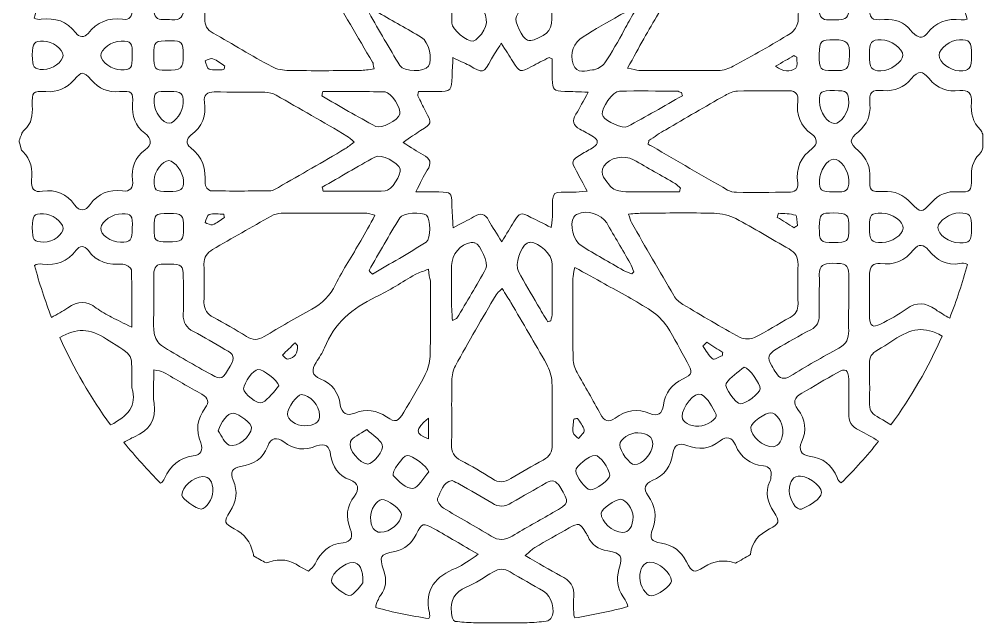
# Model space of a CAD drawing. Header units: millimetres. Extents: x -685 to 442, y -246 to 853.
# Drawn here: x -359.4 to -223.4, y 584.7 to 669.9 of the extents above; entities that cross this region are included whole.
import ezdxf

# ---------------------------------------------------------------- set-up
doc = ezdxf.new("R2010")
doc.units = ezdxf.units.MM
doc.header["$MEASUREMENT"] = 0
doc.layers.add('Layer 1', color=7, linetype='Continuous')

# ---------------------------------------------------------------- blocks, each defined once
blk = doc.blocks.new('block 91')
at = {"layer": 'Layer 1', "lineweight": 0}
for points, knots in [([(-340.39, 675.46), (-340.39, 675.46), (-340.39, 675.46), (-340.39, 675.46), (-340.39, 674.05), (-340.35, 672.64), (-340.39, 671.2), (-340.42, 670.3), (-340.03, 669.83), (-339.09, 669.86), (-338.69, 669.9), (-338.29, 669.86), (-337.9, 669.83), (-336.63, 669.72), (-336.2, 670.33), (-336.23, 671.56), (-336.31, 673.43), (-336.23, 675.27), (-336.27, 677.15), (-336.31, 678.09), (-335.98, 678.74), (-335.11, 679.21), (-333.67, 679.97), (-332.26, 680.83), (-330.85, 681.7), (-328.87, 682.89), (-328.87, 682.89), (-330.02, 684.91), (-330.78, 686.21), (-330.96, 686.28), (-332.26, 685.52), (-334.57, 684.22), (-336.85, 682.82), (-339.16, 681.55), (-340.06, 681.05), (-340.42, 680.36), (-340.39, 679.35), (-340.35, 678.05), (-340.39, 676.75), (-340.39, 675.46)], [0, 0, 0, 0, 1, 1, 1, 2, 2, 2, 3, 3, 3, 4, 4, 4, 5, 5, 5, 6, 6, 6, 7, 7, 7, 8, 8, 8, 9, 9, 9, 10, 10, 10, 11, 11, 11, 12, 12, 12, 13, 13, 13, 13]), ([(-252.53, 685.34), (-252.74, 684.95), (-252.99, 684.55), (-253.21, 684.19), (-253.83, 683.21), (-253.61, 682.53), (-252.6, 681.99), (-251.12, 681.19), (-249.71, 680.22), (-248.16, 679.5), (-246.82, 678.85), (-246.39, 677.95), (-246.46, 676.54), (-246.57, 674.77), (-246.42, 673.04), (-246.49, 671.27), (-246.53, 670.26), (-246.13, 669.79), (-245.12, 669.83), (-244.65, 669.83), (-244.22, 669.83), (-243.75, 669.83), (-242.78, 669.83), (-242.31, 670.26), (-242.31, 671.27), (-242.34, 672.68), (-242.31, 674.08), (-242.31, 675.53), (-242.31, 675.53), (-242.31, 675.53), (-242.34, 675.53), (-242.34, 676.93), (-242.27, 678.38), (-242.38, 679.79), (-242.41, 680.4), (-242.74, 681.19), (-243.21, 681.48), (-245.7, 683.03), (-248.3, 684.44), (-250.86, 685.88), (-251.55, 686.24), (-252.13, 686.1), (-252.53, 685.34)], [0, 0, 0, 0, 1, 1, 1, 2, 2, 2, 3, 3, 3, 4, 4, 4, 5, 5, 5, 6, 6, 6, 7, 7, 7, 8, 8, 8, 9, 9, 9, 10, 10, 10, 11, 11, 11, 12, 12, 12, 13, 13, 13, 14, 14, 14, 14]), ([(-315.76, 674.45), (-316.05, 674.91), (-316.52, 675.31), (-316.99, 675.56), (-319.66, 677.15), (-322.33, 678.74), (-325.08, 680.22), (-325.58, 680.47), (-326.45, 680.51), (-326.92, 680.29), (-328.72, 679.39), (-330.53, 678.38), (-332.19, 677.22), (-332.7, 676.9), (-333.13, 676.07), (-333.16, 675.46), (-333.31, 673.65), (-333.2, 671.85), (-333.24, 670.01), (-333.27, 669.03), (-332.91, 668.42), (-332.05, 667.95), (-329.3, 666.4), (-326.59, 664.74), (-323.78, 663.22), (-323.05, 662.83), (-322.15, 662.68), (-321.36, 662.68), (-318.03, 662.61), (-314.68, 662.65), (-311.32, 662.68), (-310.7, 662.68), (-310.13, 662.79), (-309.33, 662.9), (-309.44, 663.44), (-309.44, 663.66), (-309.55, 663.84), (-311.68, 667.41), (-313.7, 670.94), (-315.76, 674.45)], [0, 0, 0, 0, 1, 1, 1, 2, 2, 2, 3, 3, 3, 4, 4, 4, 5, 5, 5, 6, 6, 6, 7, 7, 7, 8, 8, 8, 9, 9, 9, 10, 10, 10, 11, 11, 11, 12, 12, 12, 13, 13, 13, 13]), ([(-250.61, 677.51), (-252.16, 678.34), (-253.68, 679.21), (-255.16, 680.15), (-256.17, 680.8), (-257, 680.76), (-257.98, 680.15), (-260.51, 678.63), (-263.07, 677.22), (-265.6, 675.71), (-266.21, 675.35), (-266.75, 674.77), (-267.11, 674.19), (-268.52, 671.88), (-269.9, 669.54), (-271.27, 667.16), (-271.99, 665.89), (-272.68, 664.59), (-273.54, 663.01), (-272.78, 662.86), (-272.35, 662.68), (-271.95, 662.68), (-268.2, 662.65), (-264.48, 662.65), (-260.72, 662.68), (-260.04, 662.68), (-259.24, 662.93), (-258.63, 663.26), (-255.88, 664.77), (-253.18, 666.29), (-250.54, 667.91), (-250.03, 668.24), (-249.53, 669.03), (-249.49, 669.65), (-249.35, 671.63), (-249.46, 673.62), (-249.46, 675.6), (-249.49, 676.5), (-249.85, 677.08), (-250.61, 677.51)], [0, 0, 0, 0, 1, 1, 1, 2, 2, 2, 3, 3, 3, 4, 4, 4, 5, 5, 5, 6, 6, 6, 7, 7, 7, 8, 8, 8, 9, 9, 9, 10, 10, 10, 11, 11, 11, 12, 12, 12, 13, 13, 13, 13]), ([(-356.35, 669.9), (-354.36, 670.15), (-352.7, 669.65), (-351.44, 667.99), (-350.97, 667.34), (-350.25, 667.23), (-349.7, 667.91), (-348.44, 669.54), (-346.82, 670.15), (-344.83, 669.9), (-343.82, 669.75), (-343.42, 670.33), (-343.46, 671.31), (-343.49, 672.68), (-343.46, 674.01), (-343.46, 675.38), (-343.46, 676.43), (-343.46, 677.44), (-343.46, 678.85), (-344.4, 678.41), (-344.9, 678.23), (-345.37, 677.98), (-346.6, 677.3), (-347.86, 676.61), (-349.05, 675.85), (-350.14, 675.17), (-351.04, 675.13), (-352.16, 675.85), (-353.03, 676.43), (-353.97, 676.93), (-354.9, 677.48), (-355.84, 675.06), (-356.67, 672.57), (-357.32, 670.04), (-357.04, 669.9), (-356.71, 669.86), (-356.35, 669.9)], [0, 0, 0, 0, 1, 1, 1, 2, 2, 2, 3, 3, 3, 4, 4, 4, 5, 5, 5, 6, 6, 6, 7, 7, 7, 8, 8, 8, 9, 9, 9, 10, 10, 10, 11, 11, 11, 12, 12, 12, 12]), ([(-233.39, 675.82), (-234.54, 676.54), (-235.73, 677.19), (-236.89, 677.87), (-239.06, 679.14), (-239.38, 678.96), (-239.38, 676.54), (-239.38, 675.02), (-239.38, 673.47), (-239.38, 671.96), (-239.38, 669.93), (-239.27, 669.75), (-237.29, 669.86), (-235.73, 669.93), (-234.51, 669.57), (-233.57, 668.31), (-233.39, 668.09), (-233.17, 667.91), (-232.95, 667.73), (-232.37, 667.26), (-231.76, 667.23), (-231.33, 667.84), (-230.1, 669.5), (-228.47, 670.08), (-226.45, 669.83), (-226.13, 669.79), (-225.84, 669.83), (-225.62, 669.93), (-226.31, 672.53), (-227.14, 675.06), (-228.11, 677.55), (-229.12, 677.01), (-230.1, 676.43), (-231.07, 675.82), (-231.87, 675.24), (-232.59, 675.31), (-233.39, 675.82)], [0, 0, 0, 0, 1, 1, 1, 2, 2, 2, 3, 3, 3, 4, 4, 4, 5, 5, 5, 6, 6, 6, 7, 7, 7, 8, 8, 8, 9, 9, 9, 10, 10, 10, 11, 11, 11, 12, 12, 12, 12]), ([(-295.5, 673.98), (-296.26, 675.27), (-297.02, 676.57), (-297.92, 678.13), (-298.24, 677.58), (-298.39, 677.44), (-298.39, 677.3), (-298.39, 674.66), (-298.42, 671.99), (-298.35, 669.36), (-298.35, 668.46), (-296.19, 666.69), (-295.36, 666.83), (-295.1, 666.87), (-294.85, 667.08), (-294.67, 667.26), (-293.22, 668.78), (-293.12, 669.9), (-294.2, 671.77), (-294.63, 672.53), (-295.07, 673.25), (-295.5, 673.98)], [0, 0, 0, 0, 1, 1, 1, 2, 2, 2, 3, 3, 3, 4, 4, 4, 5, 5, 5, 6, 6, 6, 7, 7, 7, 7]), ([(-284.88, 678.05), (-286.36, 675.46), (-287.84, 672.89), (-289.25, 670.3), (-289.61, 669.65), (-288.39, 667.19), (-287.7, 666.94), (-287.41, 666.83), (-287.05, 666.9), (-286.76, 667.01), (-284.59, 667.84), (-284.2, 668.42), (-284.23, 670.8), (-284.23, 671.67), (-284.23, 672.5), (-284.23, 673.36), (-284.23, 674.88), (-284.23, 676.36), (-284.23, 677.87), (-284.45, 677.95), (-284.67, 678.02), (-284.88, 678.05)], [0, 0, 0, 0, 1, 1, 1, 2, 2, 2, 3, 3, 3, 4, 4, 4, 5, 5, 5, 6, 6, 6, 7, 7, 7, 7]), ([(-302.65, 667.34), (-304.64, 668.53), (-306.66, 669.65), (-308.68, 670.8), (-309.01, 670.98), (-309.37, 671.05), (-309.73, 671.16), (-309.84, 671.05), (-309.94, 670.91), (-310.05, 670.8), (-308.61, 668.31), (-307.2, 665.82), (-305.68, 663.37), (-305.11, 662.43), (-302.18, 662.43), (-301.67, 663.26), (-301.02, 664.27), (-301.6, 666.72), (-302.65, 667.34)], [0, 0, 0, 0, 1, 1, 1, 2, 2, 2, 3, 3, 3, 4, 4, 4, 5, 5, 5, 6, 6, 6, 6]), ([(-278.49, 662.75), (-277.88, 662.79), (-277.12, 663.26), (-276.76, 663.76), (-275.75, 665.24), (-274.88, 666.83), (-274.01, 668.42), (-273.54, 669.25), (-273.11, 670.08), (-272.64, 670.87), (-272.75, 671.02), (-272.89, 671.13), (-273, 671.27), (-273.58, 670.98), (-274.19, 670.76), (-274.73, 670.44), (-276.43, 669.47), (-278.13, 668.46), (-279.83, 667.44), (-281.16, 666.65), (-281.78, 665.1), (-281.24, 663.55), (-280.73, 662.1), (-279.43, 662.68), (-278.49, 662.75)], [0, 0, 0, 0, 1, 1, 1, 2, 2, 2, 3, 3, 3, 4, 4, 4, 5, 5, 5, 6, 6, 6, 7, 7, 7, 8, 8, 8, 8]), ([(-355.99, 662.79), (-354.76, 662.79), (-353.24, 663.91), (-353.24, 664.81), (-353.24, 665.71), (-354.8, 666.83), (-355.99, 666.83), (-357.32, 666.83), (-357.54, 666.58), (-357.58, 664.88), (-357.58, 663.11), (-357.36, 662.83), (-355.99, 662.79)], [0, 0, 0, 0, 1, 1, 1, 2, 2, 2, 3, 3, 3, 4, 4, 4, 4]), ([(-345.08, 662.75), (-343.64, 662.75), (-343.46, 662.97), (-343.46, 664.77), (-343.46, 666.61), (-343.6, 666.83), (-345.05, 666.83), (-346.35, 666.83), (-347.93, 665.68), (-347.9, 664.74), (-347.86, 663.87), (-346.27, 662.75), (-345.08, 662.75)], [0, 0, 0, 0, 1, 1, 1, 2, 2, 2, 3, 3, 3, 4, 4, 4, 4]), ([(-338.08, 666.87), (-340.35, 666.87), (-340.42, 666.8), (-340.42, 664.85), (-340.42, 662.86), (-340.32, 662.72), (-338.73, 662.72), (-336.49, 662.68), (-336.27, 662.9), (-336.27, 664.85), (-336.27, 666.69), (-336.42, 666.87), (-338.08, 666.87)], [0, 0, 0, 0, 1, 1, 1, 2, 2, 2, 3, 3, 3, 4, 4, 4, 4]), ([(-303.05, 659.72), (-303.12, 659.29), (-303.19, 659.18), (-303.16, 659.07), (-302.79, 658.35), (-302.47, 657.67), (-302.07, 656.94), (-301.17, 655.21), (-301.17, 655.21), (-302.76, 654.2), (-303.52, 653.73), (-304.2, 653.23), (-305.25, 652.51), (-304.09, 651.78), (-303.26, 651.24), (-302.4, 650.77), (-301.39, 650.23), (-301.17, 649.58), (-301.82, 648.57), (-302.36, 647.74), (-302.76, 646.84), (-303.44, 645.51), (-302.07, 645.51), (-301.13, 645.51), (-300.19, 645.51), (-298.42, 645.47), (-298.39, 645.47), (-298.35, 643.7), (-298.32, 642.73), (-298.24, 641.75), (-298.17, 640.45), (-296.94, 641.1), (-296.11, 641.5), (-295.28, 642.01), (-294.31, 642.62), (-293.66, 642.51), (-293.12, 641.43), (-292.65, 640.53), (-292.03, 639.66), (-291.31, 638.47), (-290.59, 639.66), (-290.08, 640.49), (-289.61, 641.28), (-288.78, 642.66), (-288.64, 642.66), (-287.19, 641.93), (-286.33, 641.5), (-285.46, 641.07), (-284.34, 640.49), (-284.23, 641.43), (-284.16, 641.9), (-284.16, 642.4), (-284.2, 646.05), (-284.16, 645.4), (-281.2, 645.47), (-280.69, 645.47), (-280.22, 645.54), (-279.25, 645.61), (-279.86, 646.77), (-280.3, 647.6), (-280.77, 648.43), (-281.52, 649.84), (-281.52, 649.94), (-280.12, 650.81), (-279.54, 651.17), (-278.92, 651.46), (-278.35, 651.86), (-277.62, 652.33), (-277.66, 652.87), (-278.38, 653.3), (-279, 653.7), (-279.65, 654.06), (-280.3, 654.38), (-281.24, 654.89), (-281.42, 655.54), (-280.84, 656.48), (-280.3, 657.38), (-279.83, 658.32), (-279.1, 659.61), (-280.44, 659.65), (-281.42, 659.69), (-282.43, 659.72), (-284.02, 659.76), (-284.12, 659.87), (-284.2, 661.49), (-284.23, 662.43), (-284.2, 663.37), (-284.2, 664.31), (-284.34, 664.38), (-284.49, 664.45), (-284.63, 664.52), (-285.46, 664.09), (-286.29, 663.66), (-287.09, 663.22), (-288.67, 662.36), (-288.78, 662.39), (-289.76, 663.94), (-290.23, 664.74), (-290.73, 665.5), (-291.38, 666.51), (-292, 665.53), (-292.39, 664.96), (-292.75, 664.31), (-293.95, 662.21), (-293.91, 662.21), (-295.93, 663.4), (-296.58, 663.76), (-297.31, 664.05), (-298.21, 664.49), (-298.24, 663.37), (-298.32, 662.61), (-298.32, 661.82), (-298.35, 659.87), (-298.46, 659.72), (-300.45, 659.69), (-301.39, 659.72), (-302.25, 659.72), (-303.05, 659.72)], [0, 0, 0, 0, 1, 1, 1, 2, 2, 2, 3, 3, 3, 4, 4, 4, 5, 5, 5, 6, 6, 6, 7, 7, 7, 8, 8, 8, 9, 9, 9, 10, 10, 10, 11, 11, 11, 12, 12, 12, 13, 13, 13, 14, 14, 14, 15, 15, 15, 16, 16, 16, 17, 17, 17, 18, 18, 18, 19, 19, 19, 20, 20, 20, 21, 21, 21, 22, 22, 22, 23, 23, 23, 24, 24, 24, 25, 25, 25, 26, 26, 26, 27, 27, 27, 28, 28, 28, 29, 29, 29, 30, 30, 30, 31, 31, 31, 32, 32, 32, 33, 33, 33, 34, 34, 34, 35, 35, 35, 36, 36, 36, 37, 37, 37, 38, 38, 38, 39, 39, 39, 39]), ([(-244.33, 667.01), (-246.31, 667.05), (-246.46, 666.87), (-246.49, 664.96), (-246.53, 662.79), (-246.42, 662.68), (-244.58, 662.65), (-242.52, 662.61), (-242.27, 662.83), (-242.23, 664.77), (-242.2, 666.65), (-242.52, 666.98), (-244.33, 667.01)], [0, 0, 0, 0, 1, 1, 1, 2, 2, 2, 3, 3, 3, 4, 4, 4, 4]), ([(-237.79, 662.61), (-236.53, 662.61), (-234.69, 663.91), (-234.69, 664.81), (-234.65, 665.75), (-236.42, 667.01), (-237.76, 667.01), (-239.16, 667.01), (-239.42, 666.69), (-239.42, 664.92), (-239.42, 662.97), (-239.16, 662.65), (-237.79, 662.61)], [0, 0, 0, 0, 1, 1, 1, 2, 2, 2, 3, 3, 3, 4, 4, 4, 4]), ([(-226.74, 662.61), (-225.3, 662.57), (-224.97, 662.97), (-225.01, 664.81), (-225.01, 666.76), (-225.26, 667.05), (-226.7, 667.01), (-227.97, 666.98), (-229.56, 665.78), (-229.59, 664.85), (-229.59, 663.84), (-228.04, 662.65), (-226.74, 662.61)], [0, 0, 0, 0, 1, 1, 1, 2, 2, 2, 3, 3, 3, 4, 4, 4, 4]), ([(-333.2, 664.05), (-333.02, 663.62), (-332.91, 662.93), (-332.62, 662.86), (-331.97, 662.68), (-331.25, 662.79), (-330.53, 662.79), (-330.49, 662.97), (-330.46, 663.11), (-330.38, 663.3), (-330.93, 663.66), (-331.47, 664.09), (-332.08, 664.34), (-332.37, 664.45), (-332.84, 664.16), (-333.2, 664.05)], [0, 0, 0, 0, 1, 1, 1, 2, 2, 2, 3, 3, 3, 4, 4, 4, 5, 5, 5, 5]), ([(-250.07, 664.77), (-250.86, 664.31), (-251.69, 663.84), (-252.67, 663.26), (-251.55, 662.47), (-250.61, 662.39), (-249.82, 663.01), (-249.53, 663.22), (-249.67, 664.02), (-249.64, 664.56), (-249.78, 664.59), (-249.93, 664.67), (-250.07, 664.77)], [0, 0, 0, 0, 1, 1, 1, 2, 2, 2, 3, 3, 3, 4, 4, 4, 4]), ([(-357.69, 647.17), (-357.79, 646.01), (-357.32, 645.4), (-356.13, 645.61), (-354.22, 645.9), (-352.74, 645.25), (-351.62, 643.7), (-350.9, 642.69), (-350.1, 642.8), (-349.42, 643.74), (-348.26, 645.33), (-346.78, 645.9), (-344.87, 645.65), (-343.78, 645.51), (-343.28, 646.12), (-343.42, 647.17), (-343.67, 648.97), (-343.1, 650.38), (-341.65, 651.46), (-340.64, 652.22), (-340.71, 653.05), (-341.69, 653.81), (-343.1, 654.85), (-343.53, 656.22), (-343.42, 657.95), (-343.31, 659.65), (-343.53, 659.83), (-345.26, 659.69), (-346.96, 659.54), (-348.15, 660.12), (-349.27, 661.35), (-350.43, 662.57), (-350.57, 662.61), (-351.65, 661.35), (-352.77, 660.12), (-354, 659.58), (-355.66, 659.69), (-357.58, 659.8), (-357.61, 659.69), (-357.58, 657.67), (-357.54, 656.4), (-357.61, 655.21), (-358.7, 654.27), (-359.09, 653.95), (-359.2, 653.3), (-359.42, 652.79), (-359.42, 652.76), (-359.42, 652.69), (-359.42, 652.65), (-359.42, 652.61), (-359.42, 652.61), (-359.42, 652.58), (-359.24, 652), (-359.2, 651.42), (-358.91, 651.21), (-357.69, 650.09), (-357.58, 648.68), (-357.69, 647.17)], [0, 0, 0, 0, 1, 1, 1, 2, 2, 2, 3, 3, 3, 4, 4, 4, 5, 5, 5, 6, 6, 6, 7, 7, 7, 8, 8, 8, 9, 9, 9, 10, 10, 10, 11, 11, 11, 12, 12, 12, 13, 13, 13, 14, 14, 14, 15, 15, 15, 16, 16, 16, 17, 17, 17, 18, 18, 18, 19, 19, 19, 19]), ([(-225.01, 658.14), (-224.9, 659.36), (-225.44, 659.98), (-226.67, 659.83), (-228.4, 659.65), (-229.81, 660.08), (-231, 661.53), (-231.94, 662.68), (-232.48, 662.65), (-233.49, 661.53), (-234.58, 660.26), (-235.81, 659.72), (-237.47, 659.83), (-239.2, 659.94), (-239.45, 659.69), (-239.34, 657.88), (-239.24, 656.26), (-239.74, 655.1), (-240.97, 654.02), (-242.31, 652.87), (-242.31, 652.51), (-240.97, 651.32), (-239.78, 650.23), (-239.24, 649.08), (-239.34, 647.45), (-239.45, 645.69), (-239.27, 645.47), (-237.43, 645.58), (-235.81, 645.69), (-234.65, 645.14), (-233.57, 643.99), (-232.19, 642.51), (-232.01, 642.51), (-230.64, 644.03), (-229.59, 645.18), (-228.47, 645.65), (-226.92, 645.54), (-225.15, 645.43), (-224.97, 645.65), (-225.01, 647.45), (-225.04, 648.75), (-224.9, 649.87), (-223.89, 650.85), (-223.67, 651.06), (-223.53, 651.39), (-223.42, 651.75), (-223.42, 652.04), (-223.42, 652.33), (-223.42, 652.61), (-223.42, 652.98), (-223.42, 653.3), (-223.42, 653.66), (-223.49, 653.91), (-223.6, 654.13), (-223.74, 654.27), (-224.86, 655.36), (-225.12, 656.69), (-225.01, 658.14)], [0, 0, 0, 0, 1, 1, 1, 2, 2, 2, 3, 3, 3, 4, 4, 4, 5, 5, 5, 6, 6, 6, 7, 7, 7, 8, 8, 8, 9, 9, 9, 10, 10, 10, 11, 11, 11, 12, 12, 12, 13, 13, 13, 14, 14, 14, 15, 15, 15, 16, 16, 16, 17, 17, 17, 18, 18, 18, 19, 19, 19, 19]), ([(-338.26, 655.21), (-337.43, 655.25), (-336.27, 656.94), (-336.27, 658.1), (-336.27, 659.47), (-336.52, 659.69), (-338.18, 659.72), (-340.24, 659.76), (-340.39, 659.65), (-340.39, 658.14), (-340.42, 656.91), (-339.12, 655.18), (-338.26, 655.21)], [0, 0, 0, 0, 1, 1, 1, 2, 2, 2, 3, 3, 3, 4, 4, 4, 4]), ([(-335.19, 653.52), (-335.84, 653.05), (-335.95, 652.29), (-335.26, 651.78), (-333.53, 650.49), (-333.06, 648.75), (-333.2, 646.7), (-333.24, 646.37), (-332.7, 645.69), (-332.41, 645.69), (-329.59, 645.61), (-326.74, 645.65), (-323.92, 645.69), (-323.56, 645.69), (-323.2, 645.97), (-322.84, 646.16), (-319.69, 647.96), (-316.55, 649.76), (-313.45, 651.6), (-313.01, 651.86), (-312.65, 652.18), (-312.15, 652.54), (-312.58, 652.94), (-312.83, 653.23), (-313.16, 653.41), (-316.48, 655.36), (-319.8, 657.27), (-323.16, 659.18), (-323.63, 659.43), (-324.21, 659.61), (-324.75, 659.61), (-327.13, 659.65), (-329.52, 659.61), (-331.9, 659.65), (-332.91, 659.65), (-333.42, 659.18), (-333.27, 658.21), (-333.02, 656.33), (-333.53, 654.71), (-335.19, 653.52)], [0, 0, 0, 0, 1, 1, 1, 2, 2, 2, 3, 3, 3, 4, 4, 4, 5, 5, 5, 6, 6, 6, 7, 7, 7, 8, 8, 8, 9, 9, 9, 10, 10, 10, 11, 11, 11, 12, 12, 12, 13, 13, 13, 13]), ([(-307.78, 659.65), (-310.7, 659.72), (-313.63, 659.69), (-316.55, 659.69), (-316.63, 659.47), (-316.66, 659.29), (-316.73, 659.07), (-314.21, 657.63), (-311.68, 656.15), (-309.11, 654.78), (-308.32, 654.35), (-305.94, 655.68), (-305.72, 656.48), (-305.47, 657.31), (-306.91, 659.61), (-307.78, 659.65)], [0, 0, 0, 0, 1, 1, 1, 2, 2, 2, 3, 3, 3, 4, 4, 4, 5, 5, 5, 5]), ([(-277.12, 656.48), (-277.08, 656.37), (-277.05, 656.26), (-277.01, 656.15), (-276.65, 655.5), (-274.19, 654.42), (-273.58, 654.74), (-270.98, 656.15), (-268.38, 657.63), (-265.81, 659.11), (-265.85, 659.25), (-265.89, 659.4), (-265.96, 659.54), (-266.18, 659.61), (-266.36, 659.76), (-266.57, 659.76), (-269.28, 659.76), (-271.99, 659.8), (-274.7, 659.76), (-275.6, 659.72), (-277.3, 657.34), (-277.12, 656.48)], [0, 0, 0, 0, 1, 1, 1, 2, 2, 2, 3, 3, 3, 4, 4, 4, 5, 5, 5, 6, 6, 6, 7, 7, 7, 7]), ([(-247.47, 651.68), (-246.68, 652.29), (-246.75, 653.08), (-247.54, 653.66), (-249.13, 654.85), (-249.78, 656.4), (-249.53, 658.39), (-249.42, 659.25), (-249.78, 659.8), (-250.76, 659.8), (-253.18, 659.8), (-255.63, 659.83), (-258.05, 659.76), (-258.63, 659.76), (-259.24, 659.43), (-259.78, 659.15), (-262.6, 657.56), (-265.38, 655.93), (-268.16, 654.31), (-268.99, 653.84), (-269.75, 653.3), (-270.55, 652.76), (-270.58, 652.58), (-270.62, 652.43), (-270.65, 652.25), (-270.44, 652.15), (-270.26, 652.04), (-270.04, 651.93), (-266.54, 649.87), (-263, 647.82), (-259.46, 645.79), (-259.1, 645.58), (-258.59, 645.47), (-258.16, 645.47), (-255.74, 645.43), (-253.28, 645.47), (-250.86, 645.47), (-249.96, 645.47), (-249.42, 645.83), (-249.53, 646.77), (-249.82, 648.9), (-249.09, 650.45), (-247.47, 651.68)], [0, 0, 0, 0, 1, 1, 1, 2, 2, 2, 3, 3, 3, 4, 4, 4, 5, 5, 5, 6, 6, 6, 7, 7, 7, 8, 8, 8, 9, 9, 9, 10, 10, 10, 11, 11, 11, 12, 12, 12, 13, 13, 13, 14, 14, 14, 14]), ([(-242.34, 658.14), (-242.34, 659.65), (-242.59, 659.83), (-244.36, 659.83), (-246.28, 659.83), (-246.46, 659.72), (-246.46, 658.28), (-246.46, 656.84), (-245.34, 655.18), (-244.36, 655.18), (-243.43, 655.18), (-242.34, 656.8), (-242.34, 658.14)], [0, 0, 0, 0, 1, 1, 1, 2, 2, 2, 3, 3, 3, 4, 4, 4, 4]), ([(-309.22, 650.45), (-311.71, 649.08), (-314.17, 647.6), (-316.66, 646.19), (-316.63, 646.01), (-316.55, 645.79), (-316.52, 645.61), (-313.59, 645.61), (-310.7, 645.58), (-307.78, 645.65), (-306.87, 645.69), (-305.47, 647.96), (-305.65, 648.79), (-305.9, 649.66), (-308.39, 650.92), (-309.22, 650.45)], [0, 0, 0, 0, 1, 1, 1, 2, 2, 2, 3, 3, 3, 4, 4, 4, 5, 5, 5, 5]), ([(-266.21, 645.54), (-266.18, 645.72), (-266.14, 645.87), (-266.1, 646.05), (-266.36, 646.26), (-266.54, 646.55), (-266.83, 646.7), (-268.78, 647.82), (-270.73, 648.93), (-272.71, 650.05), (-274.01, 650.77), (-276.11, 650.41), (-276.9, 649.15), (-277.66, 648), (-276.54, 647.13), (-276, 646.34), (-275.67, 645.9), (-274.88, 645.61), (-274.3, 645.58), (-273, 645.47), (-271.7, 645.54), (-270.4, 645.54), (-268.96, 645.54), (-267.58, 645.54), (-266.21, 645.54)], [0, 0, 0, 0, 1, 1, 1, 2, 2, 2, 3, 3, 3, 4, 4, 4, 5, 5, 5, 6, 6, 6, 7, 7, 7, 8, 8, 8, 8]), ([(-244.4, 645.51), (-242.56, 645.51), (-242.34, 645.65), (-242.31, 647.13), (-242.31, 648.5), (-243.53, 650.23), (-244.47, 650.16), (-245.38, 650.09), (-246.46, 648.43), (-246.46, 647.13), (-246.49, 645.69), (-246.31, 645.54), (-244.4, 645.51)], [0, 0, 0, 0, 1, 1, 1, 2, 2, 2, 3, 3, 3, 4, 4, 4, 4]), ([(-338.33, 649.94), (-339.16, 649.98), (-340.39, 648.32), (-340.39, 647.2), (-340.42, 645.72), (-340.24, 645.58), (-338.37, 645.58), (-336.52, 645.58), (-336.23, 645.79), (-336.23, 647.13), (-336.27, 648.28), (-337.46, 649.91), (-338.33, 649.94)], [0, 0, 0, 0, 1, 1, 1, 2, 2, 2, 3, 3, 3, 4, 4, 4, 4]), ([(-356.02, 642.44), (-357.4, 642.44), (-357.54, 642.22), (-357.58, 640.49), (-357.58, 638.72), (-357.36, 638.47), (-355.95, 638.43), (-354.65, 638.43), (-353.17, 639.52), (-353.24, 640.42), (-353.28, 641.32), (-354.87, 642.44), (-356.02, 642.44)], [0, 0, 0, 0, 1, 1, 1, 2, 2, 2, 3, 3, 3, 4, 4, 4, 4]), ([(-344.9, 642.44), (-346.2, 642.47), (-347.83, 641.36), (-347.9, 640.42), (-347.97, 639.48), (-346.53, 638.43), (-345.15, 638.43), (-343.67, 638.43), (-343.46, 638.65), (-343.46, 640.42), (-343.42, 642.22), (-343.57, 642.44), (-344.9, 642.44)], [0, 0, 0, 0, 1, 1, 1, 2, 2, 2, 3, 3, 3, 4, 4, 4, 4]), ([(-338.26, 642.47), (-340.32, 642.47), (-340.39, 642.4), (-340.39, 640.42), (-340.39, 638.58), (-340.28, 638.47), (-338.51, 638.47), (-336.42, 638.47), (-336.23, 638.61), (-336.23, 640.45), (-336.27, 642.33), (-336.38, 642.47), (-338.26, 642.47)], [0, 0, 0, 0, 1, 1, 1, 2, 2, 2, 3, 3, 3, 4, 4, 4, 4]), ([(-332.05, 627.82), (-330.46, 626.96), (-328.87, 626.06), (-327.35, 625.12), (-326.48, 624.54), (-325.76, 624.58), (-324.86, 625.08), (-322.62, 626.42), (-320.38, 627.72), (-318.11, 628.98), (-316.63, 629.77), (-315.54, 630.89), (-314.78, 632.44), (-313.7, 634.57), (-312.4, 636.56), (-311.21, 638.61), (-310.56, 639.73), (-309.94, 640.85), (-309.22, 642.22), (-309.84, 642.37), (-310.13, 642.51), (-310.38, 642.51), (-314.39, 642.51), (-318.39, 642.55), (-322.44, 642.51), (-322.91, 642.51), (-323.45, 642.33), (-323.88, 642.11), (-326.63, 640.56), (-329.37, 638.97), (-332.12, 637.39), (-332.91, 636.92), (-333.35, 636.3), (-333.35, 635.33), (-333.31, 633.53), (-333.31, 631.72), (-333.35, 629.92), (-333.31, 628.87), (-332.88, 628.26), (-332.05, 627.82)], [0, 0, 0, 0, 1, 1, 1, 2, 2, 2, 3, 3, 3, 4, 4, 4, 5, 5, 5, 6, 6, 6, 7, 7, 7, 8, 8, 8, 9, 9, 9, 10, 10, 10, 11, 11, 11, 12, 12, 12, 13, 13, 13, 13]), ([(-332.62, 642.33), (-332.91, 642.26), (-333.02, 641.57), (-333.2, 641.18), (-332.84, 641.07), (-332.41, 640.78), (-332.12, 640.89), (-331.54, 641.1), (-331, 641.54), (-330.46, 641.9), (-330.49, 642.04), (-330.53, 642.22), (-330.53, 642.37), (-331.25, 642.37), (-331.97, 642.51), (-332.62, 642.33)], [0, 0, 0, 0, 1, 1, 1, 2, 2, 2, 3, 3, 3, 4, 4, 4, 5, 5, 5, 5]), ([(-305.72, 641.86), (-307.2, 639.41), (-308.61, 636.92), (-310.05, 634.43), (-309.91, 634.25), (-309.73, 634.07), (-309.58, 633.89), (-307.06, 635.4), (-304.46, 636.85), (-302, 638.43), (-301.24, 638.9), (-301.35, 641.75), (-301.93, 642.22), (-302.58, 642.76), (-305.29, 642.58), (-305.72, 641.86)], [0, 0, 0, 0, 1, 1, 1, 2, 2, 2, 3, 3, 3, 4, 4, 4, 5, 5, 5, 5]), ([(-280.62, 642.4), (-280.8, 642.33), (-281.02, 642.15), (-281.13, 641.97), (-281.78, 640.96), (-281.2, 638.58), (-280.12, 637.93), (-278.13, 636.74), (-276.14, 635.58), (-274.12, 634.43), (-273.76, 634.21), (-273.33, 634.1), (-272.93, 633.96), (-272.86, 634.07), (-272.75, 634.14), (-272.68, 634.25), (-272.86, 634.64), (-272.97, 635.08), (-273.18, 635.44), (-274.27, 637.35), (-275.38, 639.23), (-276.5, 641.14), (-277.26, 642.4), (-279.32, 643.02), (-280.62, 642.4)], [0, 0, 0, 0, 1, 1, 1, 2, 2, 2, 3, 3, 3, 4, 4, 4, 5, 5, 5, 6, 6, 6, 7, 7, 7, 8, 8, 8, 8]), ([(-250.76, 637.46), (-253.28, 638.87), (-255.7, 640.42), (-258.27, 641.75), (-259.17, 642.22), (-260.29, 642.47), (-261.34, 642.51), (-264.66, 642.58), (-268.02, 642.55), (-271.34, 642.51), (-271.95, 642.51), (-272.53, 642.44), (-273.4, 642.4), (-273.22, 641.79), (-273.15, 641.43), (-273, 641.18), (-271.02, 637.75), (-269.07, 634.32), (-267.04, 630.89), (-266.75, 630.39), (-266.25, 629.92), (-265.74, 629.63), (-263.07, 628.04), (-260.4, 626.45), (-257.65, 624.97), (-257.11, 624.69), (-256.17, 624.69), (-255.63, 624.97), (-253.9, 625.8), (-252.31, 626.89), (-250.61, 627.79), (-249.82, 628.22), (-249.49, 628.8), (-249.49, 629.7), (-249.53, 631.58), (-249.56, 633.45), (-249.49, 635.29), (-249.46, 636.3), (-249.85, 636.95), (-250.76, 637.46)], [0, 0, 0, 0, 1, 1, 1, 2, 2, 2, 3, 3, 3, 4, 4, 4, 5, 5, 5, 6, 6, 6, 7, 7, 7, 8, 8, 8, 9, 9, 9, 10, 10, 10, 11, 11, 11, 12, 12, 12, 13, 13, 13, 13]), ([(-249.56, 640.78), (-249.64, 641.28), (-249.6, 642.15), (-249.82, 642.22), (-250.61, 642.47), (-251.44, 642.44), (-252.27, 642.51), (-252.31, 642.33), (-252.38, 642.15), (-252.42, 641.93), (-251.62, 641.43), (-250.83, 640.96), (-250.03, 640.45), (-249.89, 640.56), (-249.74, 640.67), (-249.56, 640.78)], [0, 0, 0, 0, 1, 1, 1, 2, 2, 2, 3, 3, 3, 4, 4, 4, 5, 5, 5, 5]), ([(-244.44, 642.55), (-246.31, 642.55), (-246.46, 642.4), (-246.49, 640.56), (-246.49, 638.54), (-246.39, 638.36), (-244.47, 638.36), (-242.49, 638.36), (-242.31, 638.51), (-242.31, 640.42), (-242.31, 642.33), (-242.52, 642.55), (-244.44, 642.55)], [0, 0, 0, 0, 1, 1, 1, 2, 2, 2, 3, 3, 3, 4, 4, 4, 4]), ([(-237.61, 638.36), (-236.31, 638.36), (-234.72, 639.44), (-234.65, 640.38), (-234.58, 641.36), (-236.2, 642.51), (-237.65, 642.51), (-239.2, 642.55), (-239.38, 642.33), (-239.42, 640.6), (-239.42, 638.65), (-239.2, 638.36), (-237.61, 638.36)], [0, 0, 0, 0, 1, 1, 1, 2, 2, 2, 3, 3, 3, 4, 4, 4, 4]), ([(-226.67, 638.33), (-225.22, 638.29), (-225.01, 638.58), (-225.01, 640.38), (-225.01, 642.29), (-225.19, 642.55), (-226.74, 642.55), (-228.01, 642.55), (-229.67, 641.43), (-229.74, 640.49), (-229.77, 639.48), (-228.19, 638.36), (-226.67, 638.33)], [0, 0, 0, 0, 1, 1, 1, 2, 2, 2, 3, 3, 3, 4, 4, 4, 4]), ([(-348.55, 629.12), (-347.9, 628.62), (-347.1, 628.22), (-346.38, 627.82), (-345.55, 627.39), (-344.72, 626.99), (-343.53, 626.42), (-343.53, 629.34), (-343.49, 631.94), (-343.6, 634.5), (-343.6, 634.79), (-344.4, 635.33), (-344.79, 635.33), (-346.78, 635.15), (-348.48, 635.58), (-349.7, 637.28), (-350.21, 637.96), (-350.9, 637.96), (-351.4, 637.28), (-352.63, 635.69), (-354.18, 635.08), (-356.13, 635.33), (-356.64, 635.4), (-357, 635.33), (-357.25, 635.11), (-356.6, 632.62), (-355.77, 630.17), (-354.87, 627.79), (-354.07, 628.22), (-353.28, 628.65), (-352.56, 629.16), (-351.15, 630.1), (-349.89, 630.17), (-348.55, 629.12)], [0, 0, 0, 0, 1, 1, 1, 2, 2, 2, 3, 3, 3, 4, 4, 4, 5, 5, 5, 6, 6, 6, 7, 7, 7, 8, 8, 8, 9, 9, 9, 10, 10, 10, 11, 11, 11, 11]), ([(-297.63, 627.68), (-296.26, 629.99), (-294.85, 632.3), (-293.55, 634.68), (-293.12, 635.44), (-294.31, 638.07), (-295.1, 638.33), (-295.25, 638.36), (-295.43, 638.36), (-295.61, 638.36), (-297.16, 638.14), (-298.39, 636.74), (-298.39, 635.11), (-298.39, 633.24), (-298.39, 631.4), (-298.39, 629.52), (-298.39, 628.87), (-298.32, 628.22), (-298.28, 627.36), (-297.81, 627.61), (-297.67, 627.61), (-297.63, 627.68)], [0, 0, 0, 0, 1, 1, 1, 2, 2, 2, 3, 3, 3, 4, 4, 4, 5, 5, 5, 6, 6, 6, 7, 7, 7, 7]), ([(-284.81, 627.18), (-284.67, 627.21), (-284.52, 627.28), (-284.38, 627.32), (-284.3, 627.68), (-284.2, 628.04), (-284.2, 628.44), (-284.2, 630.75), (-284.2, 633.06), (-284.2, 635.37), (-284.2, 636.67), (-286, 638.4), (-287.27, 638.4), (-287.41, 638.4), (-287.59, 638.36), (-287.74, 638.29), (-288.67, 637.78), (-289.47, 635.26), (-288.96, 634.28), (-288.1, 632.7), (-287.16, 631.14), (-286.25, 629.59), (-285.79, 628.8), (-285.32, 627.97), (-284.81, 627.18)], [0, 0, 0, 0, 1, 1, 1, 2, 2, 2, 3, 3, 3, 4, 4, 4, 5, 5, 5, 6, 6, 6, 7, 7, 7, 8, 8, 8, 8]), ([(-226.63, 635.4), (-228.51, 635.11), (-229.92, 635.84), (-231.07, 637.28), (-231.72, 638.11), (-232.48, 638.25), (-233.17, 637.35), (-234.4, 635.76), (-235.91, 635.15), (-237.9, 635.4), (-238.84, 635.55), (-239.38, 634.97), (-239.38, 634), (-239.38, 631.9), (-239.42, 629.81), (-239.38, 627.72), (-239.34, 626.53), (-238.91, 626.31), (-237.86, 626.85), (-236.6, 627.5), (-235.34, 628.15), (-234.22, 628.98), (-232.74, 630.03), (-231.51, 629.92), (-230.06, 628.91), (-229.45, 628.47), (-228.76, 628.08), (-228.08, 627.68), (-227.1, 630.17), (-226.27, 632.7), (-225.59, 635.29), (-225.91, 635.47), (-226.31, 635.47), (-226.63, 635.4)], [0, 0, 0, 0, 1, 1, 1, 2, 2, 2, 3, 3, 3, 4, 4, 4, 5, 5, 5, 6, 6, 6, 7, 7, 7, 8, 8, 8, 9, 9, 9, 10, 10, 10, 11, 11, 11, 11]), ([(-339.34, 623.82), (-337.07, 622.38), (-334.68, 621.04), (-332.3, 619.71), (-330.89, 618.91), (-330.67, 619.06), (-329.66, 620.9), (-328.94, 622.2), (-329.05, 622.52), (-330.38, 623.28), (-331.86, 624.14), (-333.31, 625.01), (-334.83, 625.8), (-335.84, 626.35), (-336.31, 627.07), (-336.27, 628.22), (-336.2, 629.99), (-336.23, 631.72), (-336.27, 633.49), (-336.31, 635.15), (-336.49, 635.29), (-338.18, 635.33), (-338.47, 635.33), (-338.76, 635.29), (-339.02, 635.33), (-340.03, 635.4), (-340.42, 634.86), (-340.42, 633.89), (-340.39, 632.52), (-340.42, 631.18), (-340.42, 629.81), (-340.42, 629.81), (-340.42, 629.81), (-340.42, 629.81), (-340.42, 628.4), (-340.53, 626.96), (-340.39, 625.59), (-340.28, 624.94), (-339.85, 624.14), (-339.34, 623.82)], [0, 0, 0, 0, 1, 1, 1, 2, 2, 2, 3, 3, 3, 4, 4, 4, 5, 5, 5, 6, 6, 6, 7, 7, 7, 8, 8, 8, 9, 9, 9, 10, 10, 10, 11, 11, 11, 12, 12, 12, 13, 13, 13, 13]), ([(-242.34, 633.89), (-242.41, 635.29), (-242.7, 635.44), (-244.69, 635.44), (-245.84, 635.44), (-246.53, 635.19), (-246.49, 633.85), (-246.46, 631.94), (-246.53, 629.99), (-246.49, 628.08), (-246.49, 627.14), (-246.78, 626.53), (-247.69, 626.06), (-249.35, 625.23), (-250.94, 624.25), (-252.56, 623.31), (-253.75, 622.59), (-253.86, 622.16), (-253.21, 620.97), (-253.03, 620.61), (-252.78, 620.28), (-252.6, 619.96), (-252.09, 619.13), (-251.48, 618.98), (-250.61, 619.49), (-248.34, 620.86), (-246.06, 622.2), (-243.71, 623.46), (-242.67, 624.04), (-242.31, 624.79), (-242.34, 625.91), (-242.38, 627.14), (-242.34, 628.4), (-242.34, 629.63), (-242.34, 631.04), (-242.27, 632.48), (-242.34, 633.89)], [0, 0, 0, 0, 1, 1, 1, 2, 2, 2, 3, 3, 3, 4, 4, 4, 5, 5, 5, 6, 6, 6, 7, 7, 7, 8, 8, 8, 9, 9, 9, 10, 10, 10, 11, 11, 11, 12, 12, 12, 12]), ([(-301.67, 634.61), (-302.43, 634.28), (-303.01, 634.14), (-303.52, 633.85), (-305.39, 632.8), (-307.16, 631.58), (-309.11, 630.68), (-312.4, 629.12), (-315, 626.96), (-316.34, 623.49), (-316.63, 622.77), (-317.09, 622.09), (-317.53, 621.44), (-318.21, 620.43), (-318.11, 619.6), (-316.95, 619.13), (-315.25, 618.44), (-314.35, 617.22), (-314.1, 615.45), (-313.92, 614.19), (-313.16, 613.82), (-312.04, 614.29), (-310.45, 614.91), (-309.01, 614.73), (-307.56, 613.75), (-306.3, 612.89), (-305.94, 613.07), (-305.14, 614.4), (-304.09, 616.17), (-303.05, 617.9), (-302.11, 619.71), (-301.71, 620.46), (-301.46, 621.4), (-301.42, 622.27), (-301.35, 625.84), (-301.39, 629.38), (-301.39, 632.95), (-301.53, 633.42), (-301.6, 633.89), (-301.67, 634.61)], [0, 0, 0, 0, 1, 1, 1, 2, 2, 2, 3, 3, 3, 4, 4, 4, 5, 5, 5, 6, 6, 6, 7, 7, 7, 8, 8, 8, 9, 9, 9, 10, 10, 10, 11, 11, 11, 12, 12, 12, 13, 13, 13, 13]), ([(-265.13, 621.47), (-266.07, 623.13), (-266.93, 624.87), (-267.98, 626.49), (-268.56, 627.36), (-269.35, 628.15), (-270.22, 628.73), (-272.35, 630.1), (-274.59, 631.32), (-276.83, 632.55), (-278.13, 633.31), (-279.47, 634), (-281.02, 634.86), (-281.16, 634.07), (-281.27, 633.67), (-281.27, 633.31), (-281.27, 629.52), (-281.31, 625.73), (-281.24, 621.94), (-281.24, 621.29), (-280.98, 620.61), (-280.69, 620.03), (-279.61, 618.05), (-278.42, 616.1), (-277.37, 614.11), (-276.83, 613.14), (-276.18, 612.92), (-275.31, 613.57), (-273.76, 614.69), (-272.17, 614.98), (-270.4, 614.22), (-269.32, 613.75), (-268.63, 614.22), (-268.49, 615.38), (-268.23, 617.14), (-267.37, 618.33), (-265.71, 619.13), (-264.37, 619.71), (-264.37, 620.1), (-265.13, 621.47)], [0, 0, 0, 0, 1, 1, 1, 2, 2, 2, 3, 3, 3, 4, 4, 4, 5, 5, 5, 6, 6, 6, 7, 7, 7, 8, 8, 8, 9, 9, 9, 10, 10, 10, 11, 11, 11, 12, 12, 12, 13, 13, 13, 13]), ([(-297.09, 607.58), (-295.57, 606.82), (-294.09, 605.96), (-292.68, 605.02), (-291.74, 604.41), (-290.91, 604.48), (-290.01, 605.02), (-288.53, 605.92), (-287.01, 606.86), (-285.46, 607.65), (-284.52, 608.16), (-284.2, 608.81), (-284.2, 609.82), (-284.23, 612.78), (-284.16, 615.7), (-284.23, 618.66), (-284.27, 619.53), (-284.56, 620.46), (-284.99, 621.22), (-286.62, 624.14), (-288.35, 626.99), (-290.01, 629.88), (-290.37, 630.49), (-290.77, 631.07), (-291.27, 631.87), (-291.74, 631.4), (-291.96, 631.22), (-292.1, 631), (-294.05, 627.68), (-296.01, 624.36), (-297.85, 620.97), (-298.17, 620.36), (-298.35, 619.56), (-298.35, 618.88), (-298.42, 615.88), (-298.35, 612.89), (-298.39, 609.85), (-298.42, 608.81), (-298.1, 608.09), (-297.09, 607.58)], [0, 0, 0, 0, 1, 1, 1, 2, 2, 2, 3, 3, 3, 4, 4, 4, 5, 5, 5, 6, 6, 6, 7, 7, 7, 8, 8, 8, 9, 9, 9, 10, 10, 10, 11, 11, 11, 12, 12, 12, 13, 13, 13, 13]), ([(-343.53, 617.83), (-343.64, 623.21), (-342.88, 621.98), (-347.1, 624.72), (-349.49, 626.27), (-351.37, 626.35), (-353.68, 624.94), (-351.73, 620.57), (-349.31, 616.42), (-346.53, 612.6), (-344.14, 613.82), (-342.73, 615.34), (-343.53, 617.83)], [0, 0, 0, 0, 1, 1, 1, 2, 2, 2, 3, 3, 3, 4, 4, 4, 4]), ([(-235.99, 624.61), (-239.85, 622.02), (-239.42, 623.35), (-239.38, 618.59), (-239.34, 613.68), (-239.92, 614.87), (-236.38, 612.6), (-233.53, 616.49), (-231.11, 620.72), (-229.16, 625.15), (-231.62, 626.63), (-233.57, 626.24), (-235.99, 624.61)], [0, 0, 0, 0, 1, 1, 1, 2, 2, 2, 3, 3, 3, 4, 4, 4, 4]), ([(-262.93, 623.78), (-262.49, 623.13), (-262.13, 622.41), (-261.55, 621.94), (-261.37, 621.76), (-260.65, 622.2), (-260.18, 622.38), (-260.15, 622.52), (-260.15, 622.7), (-260.11, 622.85), (-260.87, 623.31), (-261.63, 623.78), (-262.35, 624.29), (-262.56, 624.07), (-262.75, 623.93), (-262.93, 623.78)], [0, 0, 0, 0, 1, 1, 1, 2, 2, 2, 3, 3, 3, 4, 4, 4, 5, 5, 5, 5]), ([(-320.13, 623.82), (-320.24, 623.96), (-320.38, 624.07), (-320.49, 624.22), (-321.07, 623.64), (-321.68, 623.06), (-322.26, 622.48), (-322.01, 622.27), (-321.72, 621.87), (-321.54, 621.91), (-320.49, 622.05), (-320.06, 622.77), (-320.13, 623.82)], [0, 0, 0, 0, 1, 1, 1, 2, 2, 2, 3, 3, 3, 4, 4, 4, 4]), ([(-338.91, 605.06), (-338.11, 606.86), (-336.85, 607.94), (-334.86, 608.23), (-333.78, 608.38), (-333.42, 609.06), (-333.81, 610.07), (-334.57, 611.88), (-334.28, 613.46), (-333.16, 615.01), (-332.59, 615.81), (-332.7, 616.42), (-333.63, 616.93), (-335.48, 617.94), (-337.25, 619.02), (-339.09, 620.07), (-339.38, 620.25), (-339.81, 620.25), (-340.42, 620.39), (-340.42, 618.7), (-340.6, 617.14), (-340.39, 615.66), (-340.06, 613.28), (-341.04, 611.88), (-343.17, 610.94), (-343.67, 610.72), (-344.18, 610.43), (-344.65, 610.14), (-343.02, 608.12), (-341.29, 606.21), (-339.48, 604.37), (-339.23, 604.48), (-339.05, 604.77), (-338.91, 605.06)], [0, 0, 0, 0, 1, 1, 1, 2, 2, 2, 3, 3, 3, 4, 4, 4, 5, 5, 5, 6, 6, 6, 7, 7, 7, 8, 8, 8, 9, 9, 9, 10, 10, 10, 11, 11, 11, 11]), ([(-325.73, 620.43), (-326.34, 620.43), (-327.71, 618.59), (-327.75, 617.72), (-327.78, 617.11), (-325.76, 615.41), (-325.11, 615.77), (-324.17, 616.28), (-323.52, 617.32), (-322.76, 618.12), (-323.05, 619.02), (-324.9, 620.43), (-325.73, 620.43)], [0, 0, 0, 0, 1, 1, 1, 2, 2, 2, 3, 3, 3, 4, 4, 4, 4]), ([(-254.84, 617.69), (-254.8, 618.44), (-256.32, 620.57), (-257.08, 620.79), (-257.94, 620.03), (-259.03, 619.38), (-259.64, 618.44), (-260, 617.9), (-258.23, 615.63), (-257.65, 615.59), (-256.93, 615.56), (-254.87, 617.07), (-254.84, 617.69)], [0, 0, 0, 0, 1, 1, 1, 2, 2, 2, 3, 3, 3, 4, 4, 4, 4]), ([(-242.34, 614.26), (-242.31, 615.84), (-242.31, 617.43), (-242.34, 619.02), (-242.38, 620.43), (-242.74, 620.68), (-243.97, 619.99), (-245.63, 619.06), (-247.25, 618.01), (-248.95, 617.11), (-250.07, 616.49), (-250.25, 615.74), (-249.53, 614.8), (-248.44, 613.36), (-248.23, 611.84), (-248.99, 610.18), (-249.46, 609.17), (-249.09, 608.34), (-247.9, 608.2), (-245.99, 607.94), (-244.69, 607), (-243.97, 605.16), (-243.82, 604.8), (-243.64, 604.55), (-243.39, 604.41), (-241.51, 606.28), (-239.74, 608.23), (-238.12, 610.32), (-239.02, 610.87), (-239.92, 611.37), (-240.86, 611.88), (-241.94, 612.34), (-242.38, 613.1), (-242.34, 614.26)], [0, 0, 0, 0, 1, 1, 1, 2, 2, 2, 3, 3, 3, 4, 4, 4, 5, 5, 5, 6, 6, 6, 7, 7, 7, 8, 8, 8, 9, 9, 9, 10, 10, 10, 11, 11, 11, 11]), ([(-319.62, 616.89), (-320.2, 616.89), (-321.54, 615.05), (-321.57, 614.15), (-321.61, 613.36), (-320.38, 612.49), (-319.19, 612.49), (-317.71, 612.49), (-316.99, 612.96), (-317.02, 614), (-317.02, 615.34), (-318.43, 616.93), (-319.62, 616.89)], [0, 0, 0, 0, 1, 1, 1, 2, 2, 2, 3, 3, 3, 4, 4, 4, 4]), ([(-263.14, 616.89), (-264.05, 617.4), (-265.92, 615.05), (-265.85, 613.79), (-265.81, 612.96), (-264.84, 612.42), (-263.47, 612.42), (-262.42, 612.45), (-260.76, 613.54), (-261.05, 614.08), (-261.55, 615.12), (-262.2, 616.39), (-263.14, 616.89)], [0, 0, 0, 0, 1, 1, 1, 2, 2, 2, 3, 3, 3, 4, 4, 4, 4]), ([(-329.23, 614.26), (-329.95, 614.33), (-331, 612.99), (-331.32, 611.77), (-330.82, 611.05), (-330.46, 610), (-329.77, 609.75), (-328.65, 609.31), (-326.7, 611.05), (-326.63, 612.2), (-326.59, 612.78), (-328.33, 614.15), (-329.23, 614.26)], [0, 0, 0, 0, 1, 1, 1, 2, 2, 2, 3, 3, 3, 4, 4, 4, 4]), ([(-301.67, 613.57), (-303.55, 611.98), (-303.59, 611.33), (-301.67, 610.65), (-301.67, 611.66), (-301.67, 612.53), (-301.67, 613.57)], [0, 0, 0, 0, 1, 1, 1, 2, 2, 2, 2]), ([(-279.68, 611.88), (-279.79, 612.45), (-280.3, 612.99), (-280.62, 613.54), (-280.8, 613.5), (-280.98, 613.46), (-281.16, 613.43), (-281.2, 612.78), (-281.34, 612.16), (-281.24, 611.55), (-281.2, 611.23), (-280.73, 610.97), (-280.48, 610.68), (-280.19, 611.08), (-279.61, 611.51), (-279.68, 611.88)], [0, 0, 0, 0, 1, 1, 1, 2, 2, 2, 3, 3, 3, 4, 4, 4, 5, 5, 5, 5]), ([(-253.32, 614.33), (-254.11, 614.37), (-256.17, 612.89), (-256.17, 612.27), (-256.21, 611.05), (-254.4, 609.46), (-252.99, 609.53), (-252.2, 609.57), (-251.59, 610.61), (-251.62, 611.88), (-251.66, 613.03), (-252.6, 614.33), (-253.32, 614.33)], [0, 0, 0, 0, 1, 1, 1, 2, 2, 2, 3, 3, 3, 4, 4, 4, 4]), ([(-319.84, 592.61), (-319.51, 592.39), (-319.15, 592.25), (-318.58, 591.96), (-318.29, 592.28), (-317.85, 592.57), (-317.67, 592.97), (-316.88, 594.66), (-315.69, 595.78), (-313.7, 595.96), (-312.51, 596.07), (-312.26, 596.9), (-312.69, 597.95), (-313.38, 599.61), (-313.23, 601.12), (-312.11, 602.57), (-311.35, 603.54), (-311.53, 604.37), (-312.73, 604.84), (-314.39, 605.49), (-315.22, 606.68), (-315.47, 608.38), (-315.61, 609.6), (-316.23, 610.11), (-317.46, 609.64), (-319.12, 608.95), (-320.63, 609.1), (-322.08, 610.22), (-323.09, 610.97), (-323.92, 610.76), (-324.35, 609.6), (-325.04, 607.8), (-326.38, 607), (-328.18, 606.75), (-329.37, 606.57), (-329.7, 605.85), (-329.23, 604.8), (-328.54, 603.22), (-328.72, 601.81), (-329.7, 600.33), (-330.56, 598.96), (-330.49, 598.67), (-329.08, 597.95), (-327.6, 597.19), (-326.77, 596.11), (-326.41, 594.48), (-326.38, 594.34), (-326.34, 594.23), (-326.34, 594.12), (-325.76, 593.76), (-325.15, 593.44), (-324.57, 593.11), (-324.46, 593.15), (-324.32, 593.18), (-324.17, 593.22), (-322.55, 593.8), (-321.21, 593.55), (-319.84, 592.61)], [0, 0, 0, 0, 1, 1, 1, 2, 2, 2, 3, 3, 3, 4, 4, 4, 5, 5, 5, 6, 6, 6, 7, 7, 7, 8, 8, 8, 9, 9, 9, 10, 10, 10, 11, 11, 11, 12, 12, 12, 13, 13, 13, 14, 14, 14, 15, 15, 15, 16, 16, 16, 17, 17, 17, 18, 18, 18, 19, 19, 19, 19]), ([(-308.17, 609.82), (-308.57, 610.61), (-309.48, 611.12), (-310.38, 611.95), (-311.32, 611.26), (-312.44, 610.9), (-312.65, 610.25), (-313.05, 609.1), (-311.39, 607.18), (-310.2, 607.08), (-309.58, 607), (-307.81, 609.1), (-308.17, 609.82)], [0, 0, 0, 0, 1, 1, 1, 2, 2, 2, 3, 3, 3, 4, 4, 4, 4]), ([(-272.1, 611.51), (-273.18, 611.55), (-274.66, 610.58), (-274.66, 609.82), (-274.66, 608.92), (-273.25, 607), (-272.6, 607), (-271.45, 607), (-270.11, 608.52), (-270, 609.89), (-269.97, 610.87), (-270.69, 611.44), (-272.1, 611.51)], [0, 0, 0, 0, 1, 1, 1, 2, 2, 2, 3, 3, 3, 4, 4, 4, 4]), ([(-253.5, 597.91), (-252.13, 598.6), (-252.02, 599.03), (-252.89, 600.33), (-253.83, 601.7), (-254.19, 603.07), (-253.46, 604.62), (-253.36, 604.88), (-253.32, 605.16), (-253.32, 605.2), (-253.14, 606.32), (-253.61, 606.75), (-254.37, 606.82), (-256.28, 607.04), (-257.58, 608.01), (-258.34, 609.78), (-258.81, 610.9), (-259.6, 611.08), (-260.47, 610.36), (-261.95, 609.17), (-263.5, 609.03), (-265.2, 609.71), (-266.32, 610.18), (-267.01, 609.71), (-267.15, 608.59), (-267.44, 606.75), (-268.31, 605.49), (-270.08, 604.77), (-271.09, 604.33), (-271.38, 603.61), (-270.65, 602.6), (-269.61, 601.19), (-269.39, 599.68), (-270, 597.98), (-270.51, 596.5), (-270.29, 596.18), (-268.74, 595.89), (-267.11, 595.57), (-266, 594.81), (-265.24, 593.29), (-264.44, 591.7), (-264.23, 591.67), (-262.78, 592.53), (-261.34, 593.44), (-259.96, 593.62), (-258.34, 593.08), (-257.62, 593.47), (-256.93, 593.87), (-256.21, 594.3), (-256.21, 594.3), (-256.21, 594.34), (-256.21, 594.34), (-255.96, 596.14), (-255.02, 597.15), (-253.5, 597.91)], [0, 0, 0, 0, 1, 1, 1, 2, 2, 2, 3, 3, 3, 4, 4, 4, 5, 5, 5, 6, 6, 6, 7, 7, 7, 8, 8, 8, 9, 9, 9, 10, 10, 10, 11, 11, 11, 12, 12, 12, 13, 13, 13, 14, 14, 14, 15, 15, 15, 16, 16, 16, 17, 17, 17, 18, 18, 18, 18]), ([(-304.67, 608.3), (-305.21, 608.3), (-306.98, 605.85), (-306.62, 605.45), (-305.86, 604.62), (-304.74, 603.54), (-303.88, 603.65), (-303.05, 603.72), (-302.36, 605.16), (-301.6, 605.99), (-301.86, 606.79), (-303.88, 608.3), (-304.67, 608.3)], [0, 0, 0, 0, 1, 1, 1, 2, 2, 2, 3, 3, 3, 4, 4, 4, 4]), ([(-276.07, 605.52), (-276.11, 606.46), (-277.48, 608.34), (-278.13, 608.3), (-279, 608.27), (-280.91, 606.75), (-280.87, 606.14), (-280.84, 605.31), (-279.43, 603.47), (-278.85, 603.43), (-277.98, 603.43), (-276.07, 604.84), (-276.07, 605.52)], [0, 0, 0, 0, 1, 1, 1, 2, 2, 2, 3, 3, 3, 4, 4, 4, 4]), ([(-333.49, 605.31), (-334.9, 605.24), (-336.45, 603.87), (-336.45, 602.71), (-336.45, 602.17), (-334.46, 600.73), (-333.74, 600.73), (-333.02, 600.76), (-332.08, 602.17), (-332.08, 603.22), (-332.08, 604.59), (-332.62, 605.38), (-333.49, 605.31)], [0, 0, 0, 0, 1, 1, 1, 2, 2, 2, 3, 3, 3, 4, 4, 4, 4]), ([(-250.72, 603.29), (-250.76, 602.1), (-249.71, 600.44), (-249.02, 600.73), (-248.01, 601.16), (-246.82, 601.77), (-246.28, 602.67), (-245.74, 603.58), (-247.69, 605.31), (-249.13, 605.38), (-250.14, 605.45), (-250.68, 604.77), (-250.72, 603.29)], [0, 0, 0, 0, 1, 1, 1, 2, 2, 2, 3, 3, 3, 4, 4, 4, 4]), ([(-285.06, 604.41), (-286.65, 603.47), (-288.31, 602.57), (-289.9, 601.63), (-290.88, 601.05), (-291.71, 600.94), (-292.72, 601.59), (-294.2, 602.53), (-295.75, 603.36), (-297.27, 604.23), (-297.59, 604.41), (-297.96, 604.59), (-298.32, 604.77), (-299.72, 604.48), (-299.87, 603.14), (-300.37, 602.24), (-300.52, 601.99), (-299.98, 601.12), (-299.54, 600.87), (-297.34, 599.5), (-295.03, 598.31), (-292.83, 596.9), (-291.74, 596.25), (-290.88, 596.29), (-289.83, 596.9), (-287.95, 598.06), (-286, 599.1), (-284.09, 600.22), (-281.7, 601.59), (-281.74, 601.56), (-283.11, 603.9), (-283.65, 604.73), (-284.2, 604.95), (-285.06, 604.41)], [0, 0, 0, 0, 1, 1, 1, 2, 2, 2, 3, 3, 3, 4, 4, 4, 5, 5, 5, 6, 6, 6, 7, 7, 7, 8, 8, 8, 9, 9, 9, 10, 10, 10, 11, 11, 11, 11]), ([(-308.25, 602.06), (-308.97, 602.02), (-309.87, 600.58), (-309.84, 599.53), (-309.8, 598.2), (-309.29, 597.44), (-308.43, 597.44), (-307.09, 597.44), (-305.5, 598.81), (-305.47, 599.97), (-305.43, 600.65), (-307.42, 602.1), (-308.25, 602.06)], [0, 0, 0, 0, 1, 1, 1, 2, 2, 2, 3, 3, 3, 4, 4, 4, 4]), ([(-274.52, 602.1), (-275.31, 602.1), (-277.23, 600.73), (-277.26, 600.15), (-277.33, 598.96), (-275.67, 597.44), (-274.27, 597.41), (-273.36, 597.41), (-272.78, 598.27), (-272.78, 599.64), (-272.78, 600.69), (-273.76, 602.1), (-274.52, 602.1)], [0, 0, 0, 0, 1, 1, 1, 2, 2, 2, 3, 3, 3, 4, 4, 4, 4]), ([(-301.53, 586.08), (-302.25, 589.4), (-300.63, 591.24), (-297.74, 592.39), (-296.73, 592.79), (-295.9, 593.55), (-294.63, 594.34), (-296.94, 595.67), (-298.89, 596.83), (-300.84, 597.95), (-302.4, 598.81), (-302.61, 598.81), (-303.41, 597.15), (-304.06, 595.82), (-304.92, 595.06), (-306.41, 594.74), (-308.57, 594.27), (-308.64, 594.12), (-307.96, 591.99), (-307.52, 590.66), (-307.63, 589.58), (-308.43, 588.53), (-308.61, 588.31), (-308.68, 588.02), (-308.83, 587.77), (-309.04, 587.41), (-309.11, 587.09), (-309.08, 586.8), (-306.62, 586.15), (-304.13, 585.64), (-301.6, 585.25), (-301.46, 585.5), (-301.46, 585.79), (-301.53, 586.08)], [0, 0, 0, 0, 1, 1, 1, 2, 2, 2, 3, 3, 3, 4, 4, 4, 5, 5, 5, 6, 6, 6, 7, 7, 7, 8, 8, 8, 9, 9, 9, 10, 10, 10, 11, 11, 11, 11]), ([(-274.77, 592.17), (-274.19, 594.12), (-274.37, 594.45), (-276.36, 594.81), (-277.73, 595.06), (-278.63, 595.67), (-279.18, 596.94), (-279.25, 597.08), (-279.36, 597.23), (-279.43, 597.37), (-280.3, 598.78), (-280.44, 598.81), (-281.81, 598.06), (-283.44, 597.15), (-285.06, 596.22), (-286.65, 595.28), (-287.01, 595.06), (-287.3, 594.74), (-287.99, 594.16), (-286.11, 593.08), (-284.59, 592.1), (-283, 591.31), (-281.7, 590.66), (-280.95, 589.79), (-281.16, 588.28), (-281.27, 587.48), (-281.16, 586.69), (-281.13, 585.9), (-281.13, 585.68), (-281.09, 585.5), (-281.02, 585.35), (-278.45, 585.75), (-275.96, 586.29), (-273.51, 586.94), (-273.51, 587.27), (-273.76, 587.66), (-274.19, 588.35), (-274.99, 589.58), (-275.2, 590.77), (-274.77, 592.17)], [0, 0, 0, 0, 1, 1, 1, 2, 2, 2, 3, 3, 3, 4, 4, 4, 5, 5, 5, 6, 6, 6, 7, 7, 7, 8, 8, 8, 9, 9, 9, 10, 10, 10, 11, 11, 11, 12, 12, 12, 13, 13, 13, 13]), ([(-312.29, 593.18), (-313.52, 593.18), (-315.22, 591.78), (-315.36, 590.62), (-315.43, 590.04), (-313.23, 588.24), (-312.58, 588.57), (-311.79, 589), (-311.28, 589.9), (-310.92, 590.3), (-310.85, 592.21), (-311.43, 593.18), (-312.29, 593.18)], [0, 0, 0, 0, 1, 1, 1, 2, 2, 2, 3, 3, 3, 4, 4, 4, 4]), ([(-271.81, 591.02), (-271.81, 589.86), (-270.94, 588.49), (-270.22, 588.46), (-269.43, 588.42), (-267.33, 589.94), (-267.37, 590.55), (-267.4, 591.74), (-269.14, 593.22), (-270.47, 593.22), (-271.3, 593.18), (-271.85, 592.35), (-271.81, 591.02)], [0, 0, 0, 0, 1, 1, 1, 2, 2, 2, 3, 3, 3, 4, 4, 4, 4]), ([(-284.38, 585.28), (-283.65, 586.36), (-284.27, 588.39), (-285.42, 589.11), (-286.98, 590.04), (-288.57, 590.91), (-290.12, 591.85), (-290.95, 592.35), (-291.67, 592.35), (-292.5, 591.85), (-293.77, 591.09), (-294.99, 590.26), (-296.33, 589.68), (-297.99, 588.96), (-298.57, 587.84), (-298.42, 586.08), (-298.39, 585.46), (-298.24, 585.07), (-297.88, 584.85), (-297.05, 584.78), (-296.19, 584.7), (-295.32, 584.67), (-294.02, 584.67), (-292.72, 584.67), (-291.38, 584.67), (-290.15, 584.67), (-288.93, 584.67), (-287.74, 584.67), (-286.83, 584.7), (-285.93, 584.78), (-285.03, 584.88), (-284.74, 584.96), (-284.52, 585.1), (-284.38, 585.28)], [0, 0, 0, 0, 1, 1, 1, 2, 2, 2, 3, 3, 3, 4, 4, 4, 5, 5, 5, 6, 6, 6, 7, 7, 7, 8, 8, 8, 9, 9, 9, 10, 10, 10, 11, 11, 11, 11])]:
    blk.add_open_spline(points, degree=3, knots=knots, dxfattribs=at)

msp = doc.modelspace()

# ---------------------------------------------------------------- block references
at = {"layer": 'Layer 1'}
msp.add_blockref('block 91', (0, 0), dxfattribs=at)

doc.saveas('drawing.dxf')
